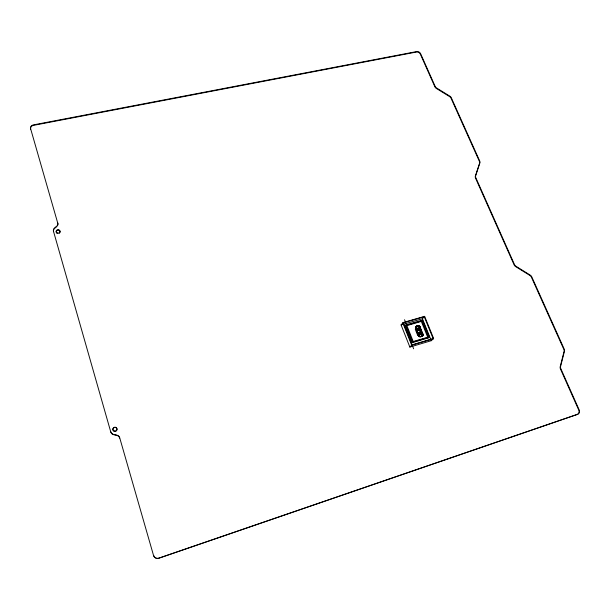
<?xml version="1.0" encoding="UTF-8"?>
<svg xmlns="http://www.w3.org/2000/svg" width="610" height="610" viewBox="0 0 610 610"><rect width="100%" height="100%" fill="white"/><g stroke="black" fill="none" stroke-linecap="round" stroke-linejoin="round"><path stroke-width="0.91" d="M420.13 332.015L420.885 331.413L419.985 331.817L420.961 331.489L421.075 332.305M421.213 332.076C421.182 333.205 419.344 331.26 420.183 332.32M418.658 330.551L418.475 329.354M417.339 330.925L418.857 330.307M420.183 329.644C417.896 329.972 421.312 330.894 419.756 330.65M418.361 329.209C415.707 327.616 416.622 335.973 419.977 333.594M419.299 329.85L419.55 330.582M415.974 326.876L416.363 328.546M415.982 326.876L416.577 326.289L415.906 327.112L416.028 328.744M417.911 332.709L419.619 332.282L417.972 332.656M401.067 324.909L403.179 322.545L424.644 316.346L433.611 338.428L431.285 340.685L409.859 347.075L401.067 324.909L422.402 318.74L424.644 316.346M418.292 335.05L417.781 335.584L415.311 329.423L415.601 328.332A1.639 1.456 42.3 0 1 416.218 326.335L418.094 325.618A1.555 1.38 42.4 0 1 419.985 326.716L423.035 334.272A1.563 1.388 43.3 0 1 422.341 336.14L420.473 336.857A1.479 1.319 43.2 0 1 418.628 335.896L418.292 335.05L422.524 333.807M422.013 336.156A1.319 1.174 43.3 0 0 422.593 334.57L419.543 327.013A1.311 1.167 42.4 0 0 417.957 326.075C421.091 327.402 417.827 325.214 416.203 326.617C415.341 328.866 415.341 327.631 416.554 326.312L418.201 325.862A1.281 1.144 42.4 0 1 419.764 326.777L422.867 334.554A1.289 1.144 43.3 0 1 422.227 335.896L420.382 336.636A1.235 1.106 43.2 0 1 418.841 335.828L418.841 334.715M416.34 326.586L416.348 326.571A1.395 1.243 42.3 0 0 415.807 328.264L415.822 328.226M415.601 328.332L415.822 328.096A1.639 1.456 42.3 0 1 416.447 326.098M418.094 325.618L417.865 325.854A1.555 1.38 42.4 0 1 419.756 326.952L420.16 328.05M417.957 326.075L418.208 325.847A1.281 1.144 42.4 0 1 419.749 326.792M419.985 326.716L419.512 327.044A1.281 1.136 42.4 0 0 417.957 326.114M416.622 330.338L417.217 330.727M419.756 327.715L419.52 327.029L420.031 328.287M420.015 327.456L419.764 326.777A1.311 1.167 42.4 0 0 418.185 325.831M418.109 333.464L418.102 332.93L419.436 332.595L419.863 333.06L417.949 333.639M420.084 333.289L419.703 332.419M418.628 335.896L418.857 335.66A1.487 1.319 43.2 0 0 420.702 336.628L422.333 336.14M409.859 347.075L412.055 344.841L433.611 338.428M420.382 336.636L422.234 335.881A1.319 1.174 43.3 0 0 422.821 334.333L422.631 334.806A1.289 1.144 43.3 0 1 421.983 336.14M422.112 336.369A1.563 1.388 43.3 0 0 422.806 334.509L423.035 334.272M56.738 226.577L54.595 228.414A3.889 3.424 -1 0 0 53.535 231.716M413.031 341.577L429.44 336.712M412.444 342.179L428.822 337.322M411.857 342.782L428.212 337.932M418.521 334.821L422.753 333.571M416.561 326.304A1.395 1.243 42.3 0 0 416.028 328.027L419.093 335.584A1.243 1.106 43.2 0 0 420.61 336.4L422.227 335.896M416.782 330.17L418.498 329.667L418.49 330.262L417.209 330.635M417.072 330.872L416.661 331.299L417.461 333.281L417.964 333.075M419.459 330.353L420.404 330.33M416.241 326.327L418.208 325.847M416.043 328.645L420.267 327.41M415.814 328.881L420.038 327.646M405.986 324.939L422.326 320.204M405.421 325.565L421.731 320.837M404.849 326.197L421.136 321.47M418.559 325.786L419.047 325.915M418.567 325.786L419.749 326.64L419.047 325.923M420.252 329.705L420.465 330.208M422.585 333.685L422.806 334.509M422.402 318.74L431.285 340.685M422.478 320.044L429.287 336.865M421.876 320.677L428.67 337.475M421.281 321.31L428.06 338.077M419.672 327.768L419.893 328.325M415.822 328.096L418.857 335.835M404.537 319.739L413.183 341.425M405.848 325.092L412.589 342.035M405.276 325.725L412.009 342.637M403.179 322.545L413.633 348.798M119.705 438.087A4.148 3.98 -24.6 0 0 116.769 435.372L113.704 434.694A4.133 3.957 -22.1 0 1 110.776 431.979L53.497 231.327A3.889 3.424 -1 0 1 54.564 228.026L56.707 226.18A3.881 3.408 -0.9 0 0 57.767 222.902M153.606 555.397A4.392 4.186 -62.2 0 0 158.867 558.127L577.647 414.251A3.744 3.134 53.4 0 0 579.149 409.836L560.849 368.722A3.652 3.065 50.1 0 1 560.605 366.381L564.425 351.314A3.614 3.027 48.8 0 0 564.181 349.019L531.775 276.887A3.485 2.913 43.1 0 0 530.204 275.11L516.014 266.28A3.462 2.897 41.8 0 1 514.451 264.504L475.815 177.708A3.332 2.745 35.3 0 1 475.663 175.695L479.856 162.969A3.302 2.707 34.6 0 0 479.704 160.987L451.293 97.752A3.218 2.592 30.7 0 0 449.852 96.159L436.592 87.985A3.21 2.577 29.8 0 1 435.166 86.391L420.595 53.672A3.172 2.524 27.9 0 0 416.622 51.591L33.375 124.905A3.759 3.149 2.3 0 0 30.607 128.679L57.797 223.298A3.881 3.408 -0.9 0 1 57.37 225.875M110.791 431.75A4.14 3.965 -22.1 0 0 113.719 434.465L116.792 435.151A4.156 3.98 -24.5 0 1 119.728 437.866L153.545 555.504A4.392 4.186 -62.2 0 0 158.806 558.241L577.235 414.472A3.736 3.134 53.4 0 0 578.737 410.057L560.453 368.974A3.645 3.058 50.2 0 1 560.209 366.633L564.036 351.581A3.614 3.027 48.8 0 0 563.792 349.286L531.424 277.207A3.477 2.913 43.1 0 0 529.854 275.423L515.671 266.608A3.462 2.897 41.8 0 1 514.116 264.832L475.518 178.089A3.325 2.745 35.4 0 1 475.365 176.084L479.551 163.366A3.302 2.707 34.6 0 0 479.407 161.383L451.019 98.187A3.218 2.592 30.7 0 0 449.585 96.594L436.333 88.427A3.203 2.577 29.8 0 1 434.907 86.833L420.351 54.13A3.172 2.524 27.9 0 0 416.386 52.048L33.428 125.37A3.759 3.149 2.3 0 0 30.66 129.137M57.134 233.294A1.944 1.716 -1 0 1 56.654 230.71A1.944 1.716 -1 0 1 59.635 230.733A1.944 1.716 -1 0 1 59.078 233.31M420.61 336.362A1.212 1.075 43.2 0 1 419.108 335.576M422.7 335.195L422.623 334.715L422.7 335.195M422.966 334.928L422.89 334.44L422.966 334.928M433.222 338.802L411.689 345.214L402.829 322.942L424.27 316.75L433.222 338.802M114.428 431.117A2.066 1.975 -21.6 0 0 116.922 428.594A2.066 1.975 -21.6 0 0 113.483 427.824A2.066 1.975 -21.6 0 0 114.428 431.117M114.413 431.346A2.066 1.975 -21.7 0 0 116.906 428.822A2.066 1.975 -21.7 0 0 113.46 428.052A2.066 1.975 -21.7 0 0 114.413 431.346M57.104 232.906A1.944 1.716 -1 0 0 60.039 231.449A1.944 1.716 -1 0 0 57.149 229.939A1.944 1.716 -1 0 0 57.104 232.906"/></g></svg>
